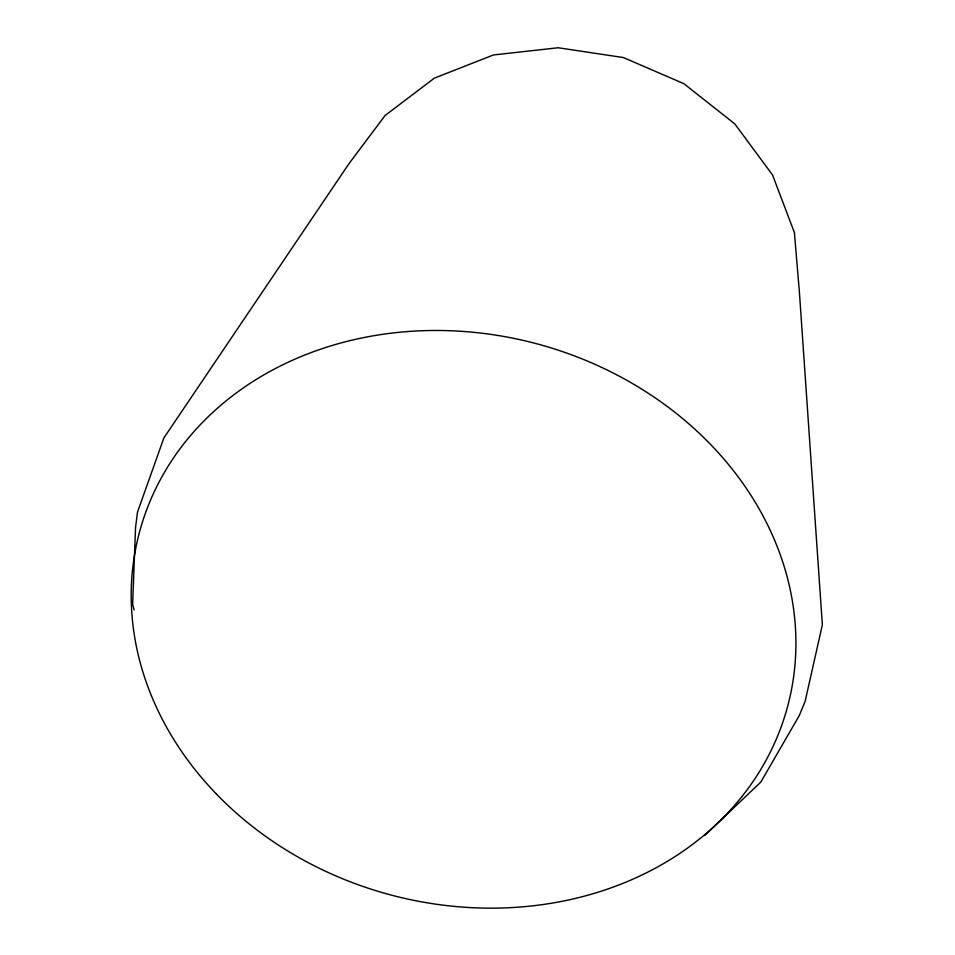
<?xml version="1.0" encoding="UTF-8"?>
<svg xmlns="http://www.w3.org/2000/svg" width="955" height="955" viewBox="0 0 955 955"><rect width="100%" height="100%" fill="white"/><g stroke="black" fill="none" stroke-linecap="round" stroke-linejoin="round"><path stroke-width="1.43" d="M704.683 835.518L760.813 782.085L799.24 715.629L805.125 701.34L822.362 624.797L799.407 292.23L794.393 232.519L772.511 174.932L734.825 123.923L683.852 83.67L623.376 57.551L558.174 47.75L493.46 54.96L434.394 78.131L385.128 115.471L349.064 163.544L163.89 437.915L137.508 512.083L135.538 527.518L132.638 604.24L134.118 610.006M215.949 793.545A335.575 285.079 15.2 0 0 779.364 731.685A335.575 285.079 15.2 0 0 395.394 332.686A335.575 285.079 15.2 0 0 215.949 793.545"/></g></svg>
